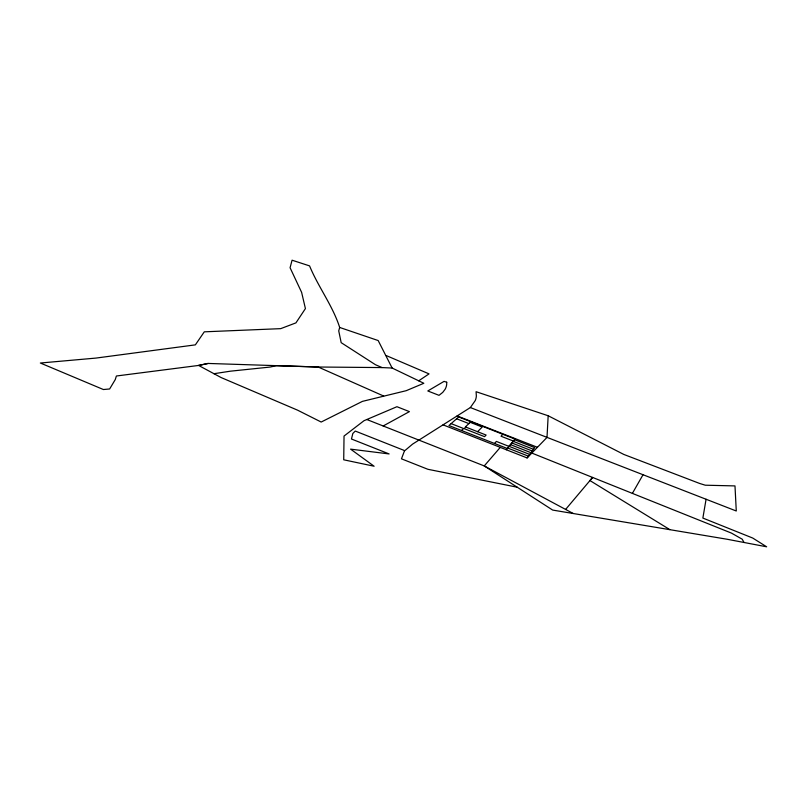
<?xml version="1.0" encoding="UTF-8"?>
<svg xmlns="http://www.w3.org/2000/svg" width="807" height="807" viewBox="0 0 807 807"><rect width="100%" height="100%" fill="white"/><g stroke="black" fill="none" stroke-linecap="round" stroke-linejoin="round"><path stroke-width="1.21" d="M383.164 425.975L409.421 411.62L396.943 406.708L364.007 420.709L344.034 436.052L343.721 459.798L374.125 466.234L350.591 449.136L389.115 453.938L351.459 439.008L352.83 433.5L355.272 431.059L404.801 450.679L412.589 444.112L470.35 407.555L475.202 400.635A491.917 81.457 17.9 0 0 476.352 395.924L476.069 391.708L548.175 415.756L547.005 437.414L527.112 457.942L443.053 424.855M706.075 499.261L702.867 518.064L752.709 538.037L766.65 546.803L727.127 539.247L552.664 510.074L484.24 465.932L366.802 419.509M339.686 327.46L338.728 330.86L341.179 342.662L375.437 364.703L382.054 367.578L392.131 368.032L423.846 383.275L406.203 390.689L362.424 401.372L321.186 422.041L297.571 410.168L221.098 377.545L198.603 365.44L116.379 376.001L115.28 379.552L109.631 388.984L103.397 389.529L40.35 363.019L95.922 358.086L195.365 344.861L204.292 331.828L280.705 328.651L295.927 322.881L305.419 308.597L301.616 292.346L290.076 267.742L292.073 260.197L309.565 265.886C318.291 287.1 332.645 305.55 339.686 327.46L378.17 340.544L392.131 368.032M404.438 450.972L401.462 458.83L427.881 469.291L517.206 487.206M632.385 493.38L643.018 474.748M527.112 457.942L534.759 447.653L514.684 439.765L506.322 449.761M565.606 509.429L592.6 477.431L589.947 480.558L669.81 529.604M500.279 447.381L484.24 465.932L573.222 513.504M494.53 443.477L496.366 441.419L508.924 446.362M502.781 434.277L501.036 436.224L513.363 441.066M477.562 431.695L482.233 427.024L470.259 422.313M465.79 427.064L464.126 428.628L484.573 436.668L486.117 435.054L465.367 426.903L470.874 421.738M461.543 430.494L463.622 428.537L451.133 423.625M418.712 380.813L429.042 373.883L386.371 355.625M208.125 363.443L198.603 365.44L208.105 363.443L318.18 367.014L382.054 367.578M213.976 373.712L230.348 371.19L270.032 367.064L276.539 365.672L318.18 367.014L383.668 396.035M470.35 407.555L736.277 511.002L734.985 485.915L705.257 485.199L699.629 483.454L623.791 454.432L548.175 415.756M457.115 415.918L537.432 447.29M456.631 418.772L468.897 423.594M513.323 441.379L533.528 449.317M511.961 443.013L532.277 451.002M510.569 444.677L531.006 452.707M509.167 446.352L529.725 454.432M507.754 448.046L528.424 456.177M531.833 453.07L731.435 533.094L742.228 539.207L744.014 542.465M446.725 382.215L446.695 384.213A459.435 75.737 17.9 0 1 445.071 389.327L442.74 392.384L439.028 395.339L427.791 390.961L444.062 381.378L446.725 382.215M515.027 439.079L507.169 448.45L448.954 425.541L458.699 416.957L515.027 439.079"/></g></svg>
